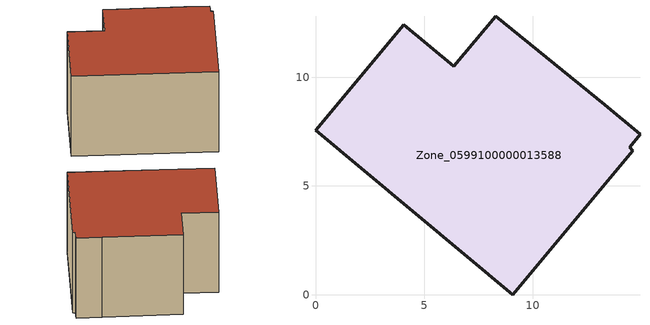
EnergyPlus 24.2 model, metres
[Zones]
Zone_0599100000013588
 floor ground (C_G): 14.59,6.62 9.08,0 0,7.55 4.05,12.41 6.36,10.49 8.28,12.79 13.3,8.72 14.92,7.38 14.44,6.78 z0
 wall outside (C_F): 14.92,7.38 13.3,8.72 8.28,12.79 6.36,10.49 4.05,12.41 0,7.55 9.08,0 14.59,6.62 14.44,6.78 14.92,7.38 z0:7.69
 roof outside (C_R): 9.08,0 14.59,6.62 14.44,6.78 14.92,7.38 13.3,8.72 8.28,12.79 6.36,10.49 4.05,12.41 0,7.55 z7.69
[BUILDING]
Pand.0599100000013588: North Axis=0; Terrain=City; Loads Convergence Tolerance Value=0.04; Temperature Convergence Tolerance Value=0.4; Solar Distribution=FullExterior; Maximum Number of Warmup Days=25; Minimum Number of Warmup Days=1
[Site:Location]
Rotterdam.The.Hague.AP_ZH_NLD Design_Conditions: Latitude=51.96; Longitude=4.45; Time Zone=1; Elevation=-4.5
[SITE:GROUNDTEMPERATURE:BUILDINGSURFACE]
18, 18, 18, 18, 18, 18, 18, 18, 18, 18, 18, 18
[MATERIAL] Thermal Absorptance=0.9; Solar Absorptance=0.7; Visible Absorptance=0.7
Name | Roughness | Thickness | Conductivity | Density | Specific Heat
G.TC.1946-1964 | MediumSmooth | 0.15 | 1 | 540 | 1210
F.TC.1946-1964 | Rough | 0.3 | 0.857143 | 1920 | 840
R.TC.1946-1964 | MediumRough | 0.2 | 0.235294 | 1500 | 1000
[CONSTRUCTION]
C_G: G.TC.1946-1964
C_F: F.TC.1946-1964
C_R: R.TC.1946-1964
[ZONE]
Zone_0599100000013588: Type=1; Multiplier=1; Ceiling Height=Autocalculate; Volume=Autocalculate; Floor Area=autocalculate; Part of Total Floor Area=Yes
[ZONEINFILTRATION:DESIGNFLOWRATE]
Infil_Zone_0599100000013588: Zone or ZoneList or Space or SpaceList=Zone_0599100000013588; Schedule=AlwaysOn; Design Flow Rate Calculation Method=Flow/Area; Flow Rate per Floor Area=0.003; Constant Term Coefficient=1; Temperature Term Coefficient=0; Velocity Term Coefficient=0; Velocity Squared Term Coefficient=0
[HVACTEMPLATE:ZONE:IDEALLOADSAIRSYSTEM]
Zone_0599100000013588: Maximum Heating Supply Air Temperature=50; Minimum Cooling Supply Air Temperature=13; Maximum Heating Supply Air Humidity Ratio=0.0156; Minimum Cooling Supply Air Humidity Ratio=0.0077; Heating Limit=NoLimit; Cooling Limit=NoLimit; Dehumidification Control Type=ConstantSensibleHeatRatio; Cooling Sensible Heat Ratio=0.7; Dehumidification Setpoint=60; Humidification Control Type=None; Humidification Setpoint=30; Outdoor Air Method=None; Outdoor Air Flow Rate per Person=0.00944; Outdoor Air Flow Rate per Zone Floor Area=0; Outdoor Air Flow Rate per Zone=0; Demand Controlled Ventilation Type=None; Outdoor Air Economizer Type=NoEconomizer; Heat Recovery Type=None; Sensible Heat Recovery Effectiveness=0.7; Latent Heat Recovery Effectiveness=0.65
[ZONECONTROL:THERMOSTAT]
ThermostatControl_Zone_0599100000013588: Zone or ZoneList=Zone_0599100000013588; Control Type Schedule=DualSetpointControlType; Control 1=Thermostat_Zone_0599100000013588; Temperature Difference Between Cutout And Setpoint=0
[THERMOSTATSETPOINT:DUALSETPOINT]
Thermostat_Zone_0599100000013588: Heating Setpoint Temperature Schedule=HeatingSetpoint_Zone_0599100000013588; Cooling Setpoint Temperature Schedule=CoolingSetpoint_Zone_0599100000013588
[SCHEDULE:COMPACT]
HeatingSetpoint_Zone_0599100000013588: Through: 12/31, For: AllDays, Until: 24:00, 21
CoolingSetpoint_Zone_0599100000013588: Through: 12/31, For: AllDays, Until: 24:00, 24
DualSetpointControlType: Through: 12/31, For: AllDays, Until: 24:00, 4
AlwaysOn: Through: 12/31, For: AllDays, Until: 24:00, 1
